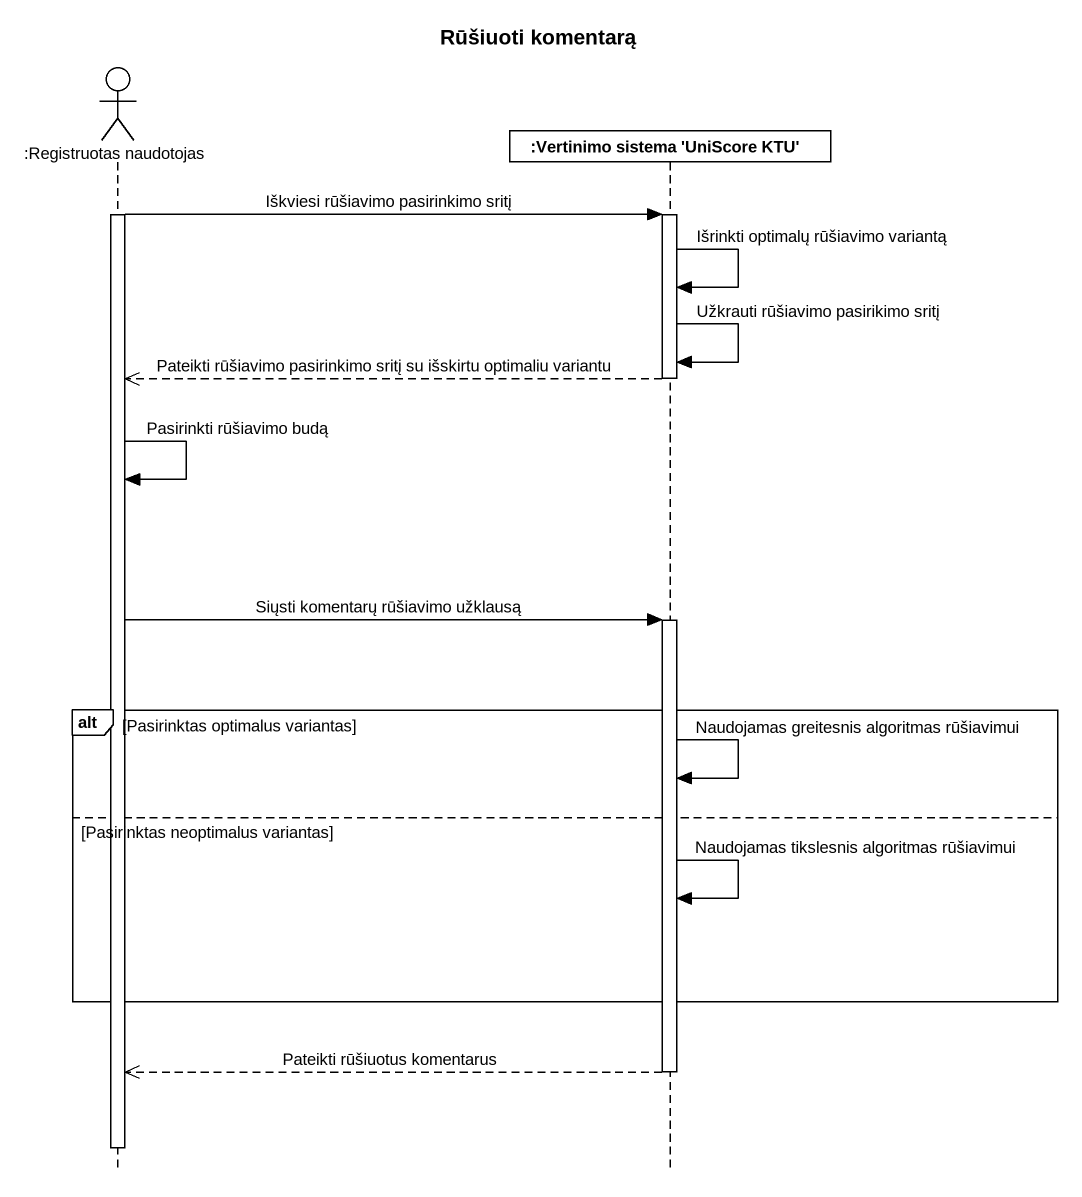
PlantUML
@startuml
title Rūšiuoti komentarą
hide footbox
actor ":Registruotas naudotojas" as Registruotas_naudotojas
participant ":Vertinimo sistema 'UniScore KTU'" as Vertinimo_sistema_UniScore

activate Registruotas_naudotojas
Registruotas_naudotojas -> Vertinimo_sistema_UniScore : Iškviesi rūšiavimo pasirinkimo sritį
activate Vertinimo_sistema_UniScore
Vertinimo_sistema_UniScore -> Vertinimo_sistema_UniScore : Išrinkti optimalų rūšiavimo variantą
Vertinimo_sistema_UniScore -> Vertinimo_sistema_UniScore : Užkrauti rūšiavimo pasirikimo sritį
Vertinimo_sistema_UniScore -->> Registruotas_naudotojas : Pateikti rūšiavimo pasirinkimo sritį su išskirtu optimaliu variantu
deactivate Vertinimo_sistema_UniScore
Registruotas_naudotojas -> Registruotas_naudotojas : Pasirinkti rūšiavimo budą
Registruotas_naudotojas -> Vertinimo_sistema_UniScore : Siųsti komentarų rūšiavimo užklausą
activate Vertinimo_sistema_UniScore
alt Pasirinktas optimalus variantas
  Vertinimo_sistema_UniScore -> Vertinimo_sistema_UniScore : Naudojamas greitesnis algoritmas rūšiavimui
else Pasirinktas neoptimalus variantas
  Vertinimo_sistema_UniScore -> Vertinimo_sistema_UniScore : Naudojamas tikslesnis algoritmas rūšiavimui
end
Vertinimo_sistema_UniScore -->> Registruotas_naudotojas : Pateikti rūšiuotus komentarus
deactivate Vertinimo_sistema_UniScore
deactivate Registruotas_naudotojas
@enduml
